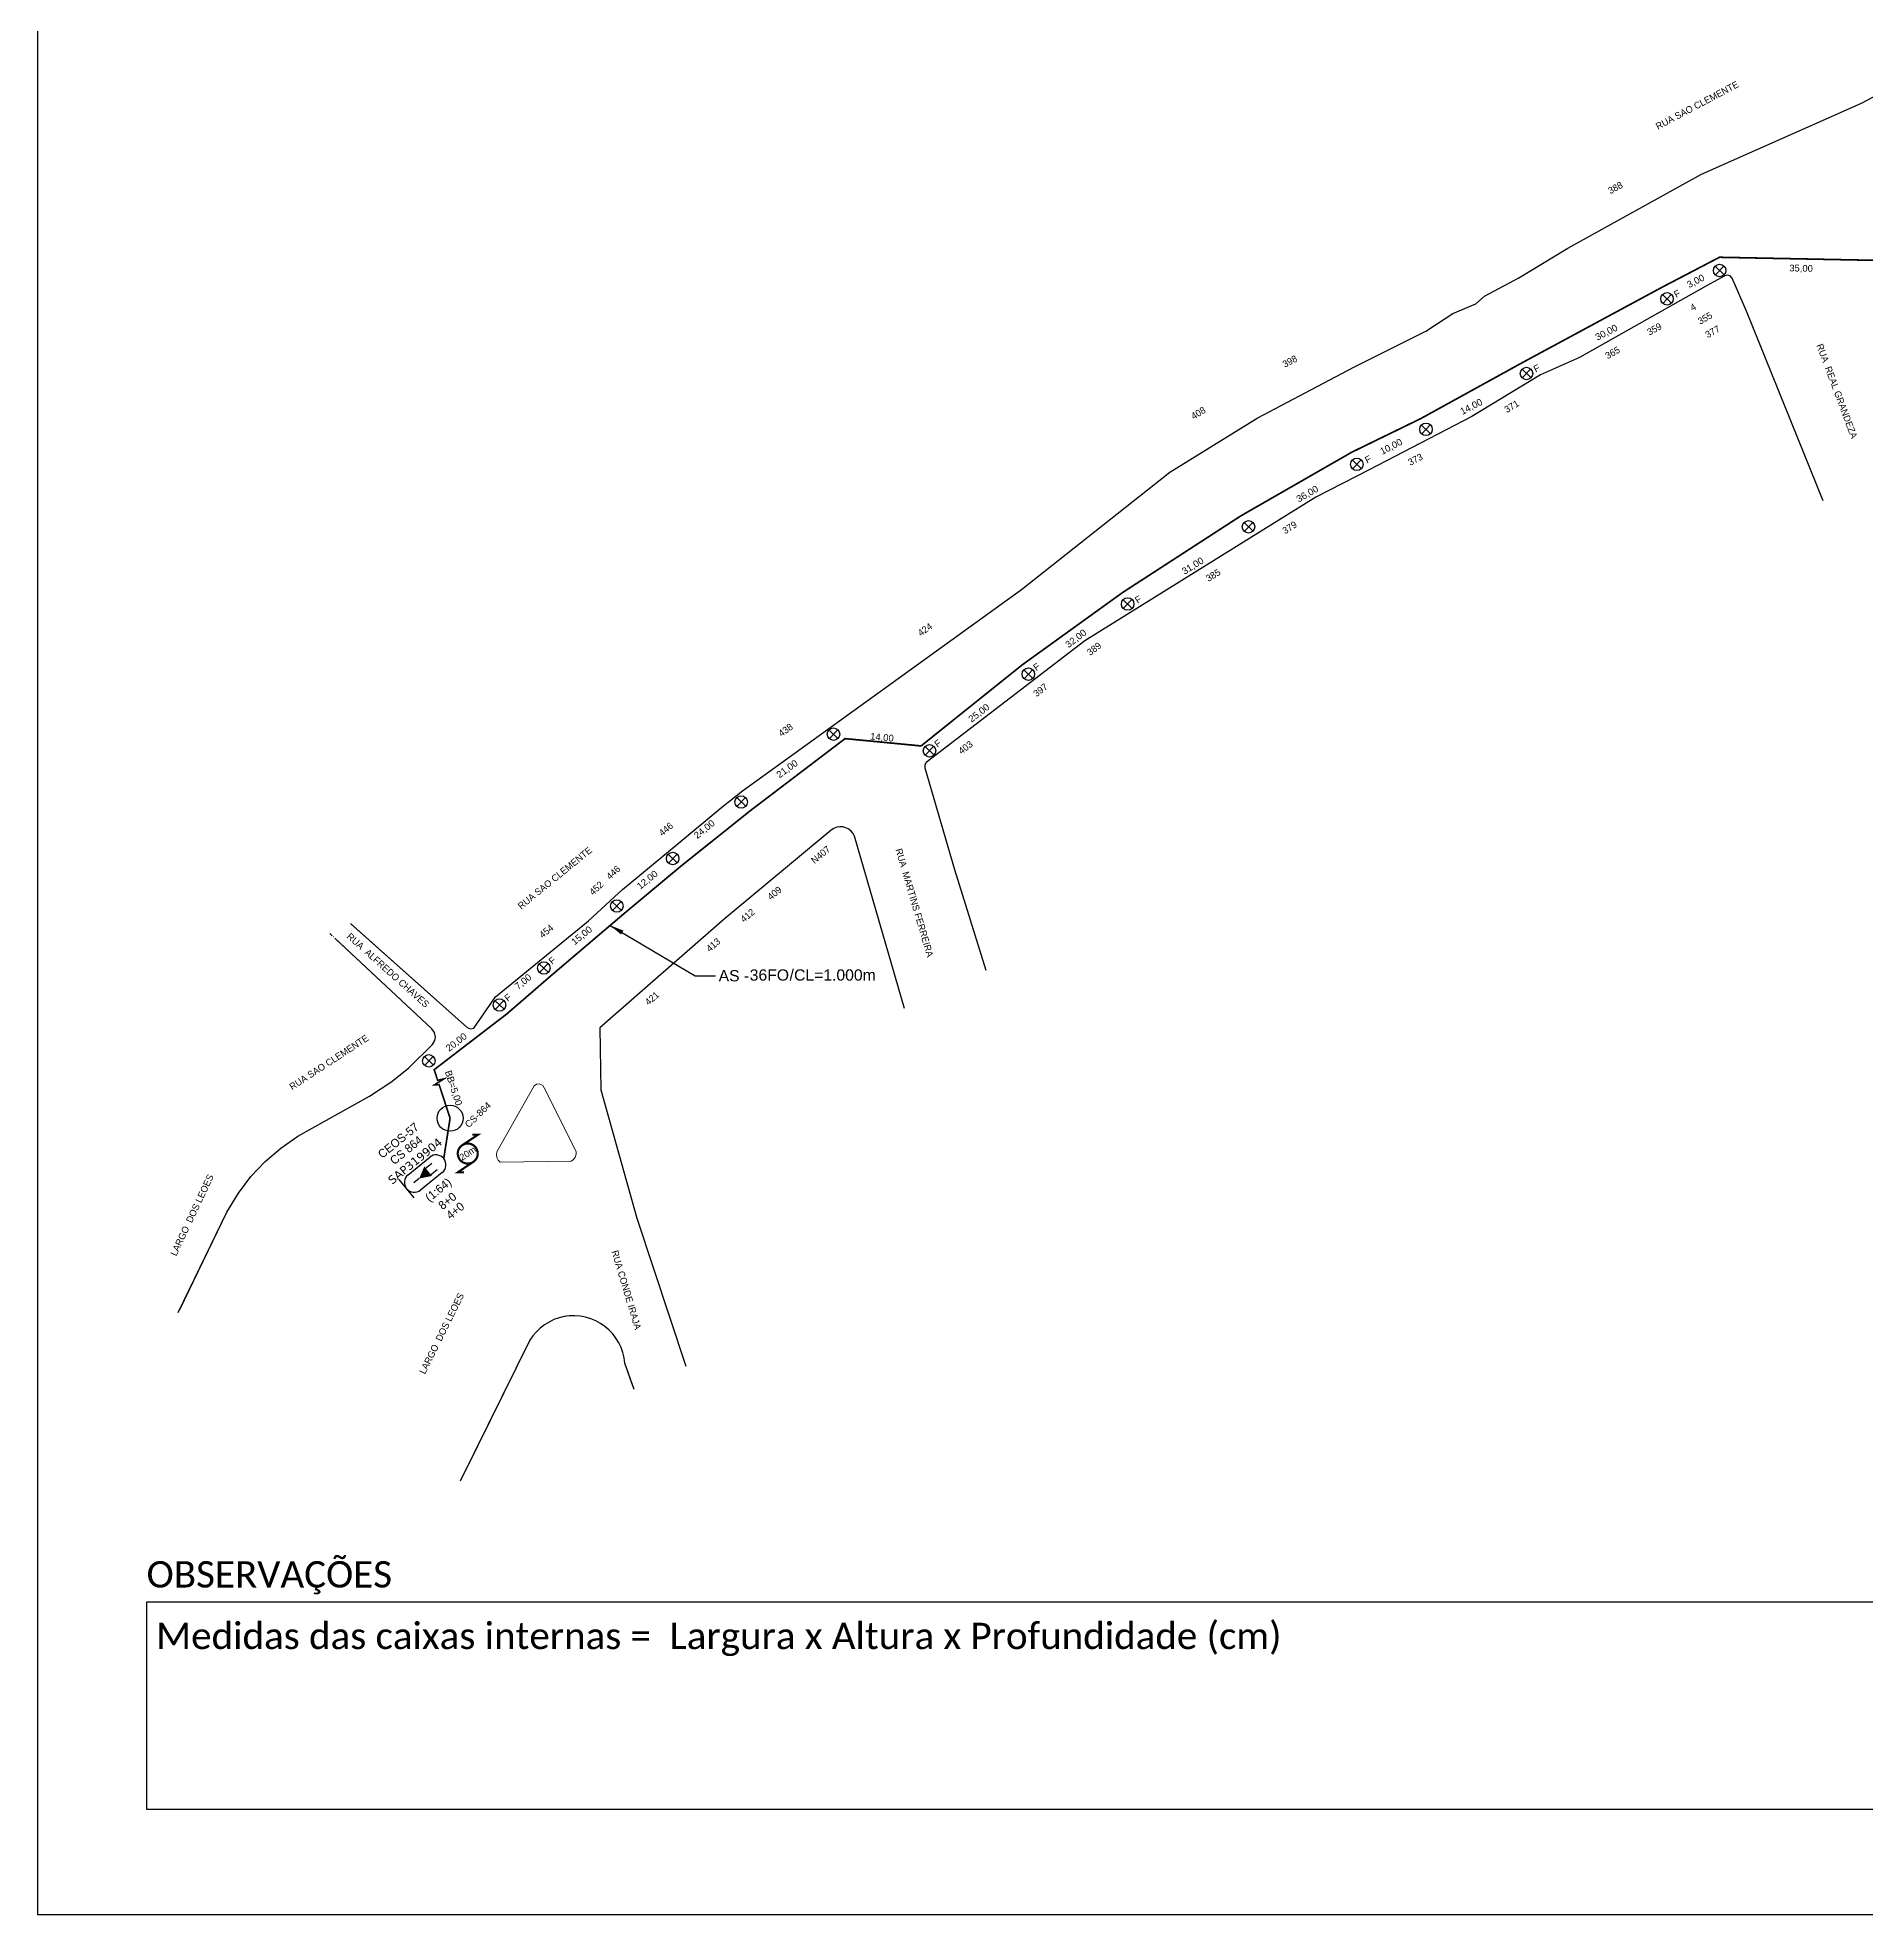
# Model space of a CAD drawing. Header units: inches. Extents: x 10034 to 13570, y 6075 to 9325.
# Drawn here: x 10034.1 to 10359.4, y 8730.9 to 9064.7 of the extents above; entities that cross this region are included whole.
import ezdxf
from ezdxf.enums import TextEntityAlignment as Align

# ---------------------------------------------------------------- set-up
doc = ezdxf.new("R2010")
doc.units = ezdxf.units.IN
doc.header["$MEASUREMENT"] = 0
doc.linetypes.add('DASHED', pattern=[0.75, 0.5, -0.25])
for name, color, linetype in [('ALINHAMENTO PREDIAL', 120, 'Continuous'), ('CAIXAS SUB.', 7, 'Continuous'), ('CANTEIRO', 98, 'Continuous'), ('CEOS', 1, 'Continuous'), ('METRAGEM', 7, 'Continuous'), ('NOME LOGRADOURO', 252, 'Continuous'), ('NUMERAÇÃO', 7, 'Continuous')]:
    doc.layers.add(name, color=color, linetype=linetype)
doc.styles.add('ARIAL', font='arial.ttf')
doc.styles.add('siredit', font='verdana.ttf')
doc.styles.add('Style-font000', font='font000.shx')
doc.styles.add('WMF-Calibri0', font='CALIBRI.TTF')
doc.linetypes.add('FENCELINE1', pattern='A,0.25,-0.1,[133,ltypeshp.shx,S=0.1,R=0,X=-0.1,Y=0],-0.1,1', length=1.45)
doc.dimstyles.new('ISO-25', dxfattribs={"dimtxt": 2.5, "dimasz": 2.5, "dimexe": 1.25, "dimexo": 0.625, "dimtad": 1, "dimtxsty": 'Standard', "dimcen": 2.5, "dimadec": 0, "dimazin": 0, "dimtfac": 1, "dimtmove": 0, "dimatfit": 3, "dimfxl": 0, "dimarcsym": 0})

msp = doc.modelspace()

# ---------------------------------------------------------------- linework, layer by layer
msp.add_lwpolyline([(10034.08, 8730.9), (10872.65, 8730.9), (10872.65, 9324.9), (10034.08, 9324.9), (10034.08, 8730.9)])
at = {"color": 1, "linetype": 'FENCELINE1', "ltscale": 2, "const_width": 0.3}
for points in [[(10105, 8880.03), (10104.63, 8881.15), (10117.58, 8891.09), (10125.57, 8898), (10138.5, 8908.99), (10148.58, 8917.4), (10160.88, 8927.23), (10177.71, 8940.03), (10191.23, 8938.73), (10209.25, 8953.17), (10227.08, 8966.02), (10248.14, 8979.67), (10267.85, 8990.98), (10280.07, 8996.93), (10298.04, 9006.83), (10323, 9020.3), (10333.23, 9025.64), (10363.63, 9025.04)], [(10107.46, 8872.51), (10105.87, 8877.38)], [(10107.46, 8872.51), (10106.33, 8865.34)]]:
    msp.add_lwpolyline(points, dxfattribs=at)
at = {"color": 1}
for points in [[(10332.45, 9024.04), (10334.05, 9022.51)], [(10334.01, 9024.08), (10332.48, 9022.47)], [(10323.1, 9019.01), (10324.71, 9017.48)], [(10324.67, 9019.05), (10323.14, 9017.44)], [(10298.12, 9005.75), (10299.73, 9004.22)], [(10299.69, 9005.79), (10298.16, 9004.18)], [(10280.23, 8995.79), (10281.84, 8994.26)], [(10281.8, 8995.83), (10280.27, 8994.23)], [(10267.94, 8989.57), (10269.54, 8988.04)], [(10269.5, 8989.61), (10267.97, 8988.01)], [(10248.67, 8978.45), (10250.28, 8976.92)], [(10250.24, 8978.49), (10248.71, 8976.88)], [(10227.16, 8964.73), (10228.77, 8963.2)], [(10228.73, 8964.76), (10227.2, 8963.16)], [(10209.51, 8952.26), (10211.12, 8950.73)], [(10211.08, 8952.3), (10209.55, 8950.69)], [(10174.85, 8941.57), (10176.45, 8940.05)], [(10176.42, 8941.61), (10174.89, 8940.01)], [(10191.93, 8938.63), (10193.54, 8937.1)], [(10193.5, 8938.67), (10191.97, 8937.06)], [(10158.44, 8929.53), (10160.05, 8928)], [(10160.01, 8929.56), (10158.48, 8927.96)], [(10146.25, 8919.46), (10147.86, 8917.93)], [(10147.82, 8919.5), (10146.29, 8917.89)], [(10136.31, 8911.02), (10137.92, 8909.49)], [(10137.88, 8911.06), (10136.35, 8909.45)], [(10123.33, 8899.99), (10124.94, 8898.46)], [(10124.9, 8900.03), (10123.37, 8898.43)], [(10115.45, 8893.41), (10117.06, 8891.89)], [(10117.02, 8893.45), (10115.49, 8891.85)], [(10102.88, 8883.47), (10104.49, 8881.94)], [(10104.45, 8883.51), (10102.92, 8881.9)]]:
    msp.add_lwpolyline(points, dxfattribs=at)
at = {"color": 5, "const_width": 0.285}
msp.add_lwpolyline([(10105.87, 8877.38), (10105.5, 8878.49), (10104.67, 8878.45), (10106.36, 8879.51), (10105.25, 8879.27), (10105, 8880.03)], dxfattribs=at)
at = {"color": 1, "const_width": 0.377, "elevation": 0.38}
msp.add_lwpolyline([(10109.61, 8867.71), (10112.41, 8869.58), (10111.41, 8869.59)], dxfattribs=at)
at = {"color": 1, "const_width": 0.377}
msp.add_lwpolyline([(10109.61, 8867.71, 1.000012), (10111.59, 8864.75, 0.999978)], format="xyb", close=True, dxfattribs=at)
msp.add_lwpolyline([(10111.59, 8864.75), (10108.81, 8862.89), (10109.93, 8862.91)], dxfattribs=at)
at = {"color": 0}
msp.add_lwpolyline([(10053.51, 8786.53), (10487.58, 8786.53), (10487.58, 8749.55), (10053.51, 8749.55)], close=True, dxfattribs=at)
at = {"color": 1}
for centre in [(10333.25, 9023.28), (10323.91, 9018.25), (10298.92, 9004.98), (10281.04, 8995.03), (10268.74, 8988.81), (10249.47, 8977.69), (10227.97, 8963.96), (10210.31, 8951.49), (10175.65, 8940.81), (10192.74, 8937.86), (10159.24, 8928.76), (10147.05, 8918.7), (10137.11, 8910.25), (10124.14, 8899.23), (10116.26, 8892.65), (10103.68, 8882.71)]:
    msp.add_circle(centre, 1.11, dxfattribs=at)
at = {"layer": 'ALINHAMENTO PREDIAL'}
for points in [[(10089.76, 8907.17), (10110.5, 8888.63), (10111.07, 8888.4), (10111.67, 8888.55), (10115.53, 8894.09), (10132.1, 8907.6), (10137.42, 8912.52), (10138.14, 8913.18), (10147.66, 8921.08), (10155.77, 8927.81), (10159.44, 8930.73), (10209.08, 8966.53), (10235.48, 8987.44), (10250.99, 8997.05), (10268.18, 9006.11), (10281.01, 9012.52), (10285.79, 9015.65), (10289.88, 9017.33), (10291.41, 9018.71), (10297.52, 9022), (10306.24, 9027.26), (10330.05, 9040.4), (10358.52, 9053.06), (10369.28, 9058.78)], [(10089.89, 8907.05), (10110.5, 8888.63), (10111.07, 8888.4), (10111.67, 8888.55), (10115.53, 8894.09), (10132.1, 8907.6), (10137.42, 8912.52), (10138.14, 8913.18), (10147.66, 8921.08), (10155.77, 8927.81), (10159.44, 8930.73), (10209.08, 8966.53), (10235.48, 8987.44), (10250.99, 8997.05), (10268.18, 9006.11), (10281.01, 9012.52), (10285.79, 9015.65), (10289.88, 9017.33), (10291.41, 9018.71), (10297.52, 9022), (10306.24, 9027.26), (10330.05, 9040.4), (10358.52, 9053.06), (10369.28, 9058.78)], [(10089.89, 8907.05), (10110.5, 8888.63), (10111.07, 8888.4), (10111.67, 8888.55), (10115.53, 8894.09), (10132.1, 8907.6), (10137.42, 8912.52), (10138.14, 8913.18), (10147.66, 8921.08), (10155.77, 8927.81), (10159.44, 8930.73), (10209.08, 8966.53), (10235.48, 8987.44), (10250.99, 8997.05), (10268.18, 9006.11), (10281.01, 9012.52), (10285.79, 9015.65), (10289.88, 9017.33), (10291.41, 9018.71), (10297.52, 9022), (10306.24, 9027.26), (10330.05, 9040.4), (10358.52, 9053.06), (10369.28, 9058.78)], [(10351.65, 8982.32), (10338.04, 9016.05), (10335.51, 9021.94), (10335.15, 9022.31), (10334.66, 9022.45), (10334.17, 9022.33), (10330.92, 9020.58), (10308.36, 9007.83), (10301.4, 9004.75), (10289.16, 8997.32), (10270.95, 8987.85), (10261.43, 8982.99), (10220.34, 8957.42), (10192.14, 8935.8), (10191.88, 8935.36), (10191.89, 8934.81), (10197.18, 8916.75), (10202.72, 8898.85)], [(10188.29, 8892.02), (10179.41, 8922.67), (10179.16, 8923.17), (10178.8, 8923.59), (10178.37, 8923.94), (10177.87, 8924.19), (10177.33, 8924.33), (10176.78, 8924.35), (10176.23, 8924.26), (10175.71, 8924.06), (10175.25, 8923.75), (10156.2, 8907.9), (10134.1, 8888.62), (10134.28, 8877.58), (10140.69, 8854.74), (10149.41, 8828.41)], [(10188.29, 8892.02), (10179.41, 8922.67), (10179.16, 8923.17), (10178.8, 8923.59), (10178.37, 8923.94), (10177.87, 8924.19), (10177.33, 8924.33), (10176.78, 8924.35), (10176.23, 8924.26), (10175.71, 8924.06), (10175.25, 8923.75), (10156.2, 8907.9), (10134.1, 8888.62), (10134.28, 8877.58), (10140.69, 8854.74), (10149.41, 8828.41)], [(10059.12, 8837.96), (10067.74, 8855.79), (10069.8, 8859.2), (10072.03, 8862.13), (10074.56, 8864.8), (10077.36, 8867.2), (10080.39, 8869.3), (10093.1, 8876.43), (10097.08, 8879.04), (10100.1, 8881.5), (10104.32, 8885.6), (10104.75, 8886.31), (10104.86, 8886.93), (10104.7, 8887.74), (10104.22, 8888.42), (10086.96, 8904.54)], [(10059.35, 8838.44), (10067.74, 8855.79), (10069.8, 8859.2), (10072.03, 8862.13), (10074.56, 8864.8), (10077.36, 8867.2), (10080.39, 8869.3), (10093.1, 8876.43), (10097.08, 8879.04), (10100.1, 8881.5), (10104.32, 8885.6), (10104.75, 8886.31), (10104.86, 8886.93), (10104.7, 8887.74), (10104.22, 8888.42), (10087.15, 8904.36)], [(10059.38, 8838.51), (10067.74, 8855.79), (10069.8, 8859.2), (10072.03, 8862.13), (10074.56, 8864.8), (10077.36, 8867.2), (10080.39, 8869.3), (10093.1, 8876.43), (10097.08, 8879.04), (10100.1, 8881.5), (10104.32, 8885.6), (10104.75, 8886.31), (10104.86, 8886.93), (10104.7, 8887.74), (10104.22, 8888.42), (10087.15, 8904.36)], [(10086.49, 8904.98), (10086.08, 8905.36)], [(10086.7, 8904.78), (10086.69, 8904.79)], [(10139.87, 8825.19), (10138.54, 8828.95), (10138.42, 8829.9), (10138.19, 8830.83), (10137.87, 8831.73), (10137.46, 8832.59), (10136.96, 8833.41), (10136.38, 8834.17), (10135.72, 8834.86), (10135, 8835.49), (10134.21, 8836.03), (10133.37, 8836.48), (10132.49, 8836.85), (10131.57, 8837.12), (10130.63, 8837.3), (10129.67, 8837.37), (10128.72, 8837.35), (10127.77, 8837.23), (10126.84, 8837), (10125.94, 8836.69), (10125.07, 8836.27), (10124.26, 8835.77), (10123.5, 8835.19), (10122.8, 8834.53), (10122.18, 8833.81), (10121.64, 8833.02), (10109.25, 8807.95)], [(10140.19, 8824.28), (10138.54, 8828.95), (10138.42, 8829.9), (10138.19, 8830.83), (10137.87, 8831.73), (10137.46, 8832.59), (10136.96, 8833.41), (10136.38, 8834.17), (10135.72, 8834.86), (10135, 8835.49), (10134.21, 8836.03), (10133.37, 8836.48), (10132.49, 8836.85), (10131.57, 8837.12), (10130.63, 8837.3), (10129.67, 8837.37), (10128.72, 8837.35), (10127.77, 8837.23), (10126.84, 8837), (10125.94, 8836.69), (10125.07, 8836.27), (10124.26, 8835.77), (10123.5, 8835.19), (10122.8, 8834.53), (10122.18, 8833.81), (10121.64, 8833.02), (10110.01, 8809.49)]]:
    msp.add_lwpolyline(points, dxfattribs=at)
at = {"layer": 'CAIXAS SUB.', "color": 5}
msp.add_circle((10107.46, 8872.51), 2.31, dxfattribs=at)
at = {"layer": 'CANTEIRO', "lineweight": 20}
msp.add_lwpolyline([(10123.29, 8878.64), (10122.84, 8878.58), (10122.39, 8878.27), (10115.78, 8866.54), (10115.69, 8866.04), (10115.76, 8865.54), (10115.99, 8865.08), (10116.34, 8864.71), (10129, 8864.88), (10129.42, 8865.19), (10129.72, 8865.61), (10129.87, 8866.1), (10129.87, 8866.62), (10124.21, 8877.94), (10123.94, 8878.31), (10123.29, 8878.64)], dxfattribs=at)
msp.add_lwpolyline([(10123.29, 8878.64), (10122.84, 8878.58), (10122.39, 8878.27), (10115.78, 8866.54), (10115.69, 8866.04), (10115.76, 8865.54), (10115.99, 8865.08), (10116.34, 8864.71), (10129, 8864.88), (10129.42, 8865.19), (10129.72, 8865.61), (10129.87, 8866.1), (10129.87, 8866.62), (10124.21, 8877.94), (10123.94, 8878.31), (10123.29, 8878.64)], dxfattribs=at)
at = {"layer": 'CEOS', "color": 5}
for p, q in [((10099.99, 8862.47), (10103.84, 8865.6)), ((10106.07, 8862.85), (10102.22, 8859.72))]:
    msp.add_line(p, q, dxfattribs=at)
msp.add_lwpolyline([(10101.97, 8861.8, 0, 2.18, 0), (10103.56, 8863.09, 2.18, 2.18, 0)], format="xyseb", dxfattribs=at)
for points in [[(10103.05, 8863.58), (10104.22, 8864.52)], [(10103.97, 8862.43), (10105.14, 8863.38)], [(10101.07, 8858.33), (10098.39, 8861.64)], [(10101.97, 8861.8), (10101.04, 8861.05)]]:
    msp.add_lwpolyline(points, dxfattribs=at)
for centre, start, end in [((10104.96, 8864.22), 309.0226, 129.0226), ((10101.1, 8861.1), 129.0226, 309.0226)]:
    msp.add_arc(centre, 1.77, start, end, dxfattribs=at)

# ---------------------------------------------------------------- texts
at = {"color": 1, "style": 'ARIAL'}
for s, height, rotation, p in [('F', 1.2, 27.4866, (10325.52, 9018.39)), ('F', 1.2, 27.4866, (10300.54, 9005.12)), ('F', 1.2, 27.4866, (10270.55, 8988.93)), ('F', 1.2, 31.8919, (10229.73, 8964)), ('F', 1.2, 35.7989, (10211.71, 8952.02)), ('F', 1.2, 35.7989, (10194.13, 8938.39)), ('F', 1.2, 39.1913, (10125.61, 8899.77)), ('F', 1.2, 39.1913, (10117.73, 8893.19)), ('20m', 1.162, 33.7698, (10109.61, 8864.93))]:
    msp.add_text(s, height=height, rotation=rotation, dxfattribs=at).set_placement(p)
at = {"linetype": 'DASHED', "ltscale": 2, "style": 'ARIAL'}
for s, p in [('AS -', (10157.94, 8897.86)), ('36FO', (10164.25, 8897.99)), ('/', (10168.22, 8897.99)), ('CL=1.000m', (10175.9, 8897.99))]:
    msp.add_text(s, height=2, dxfattribs=at).set_placement(p, align=Align.MIDDLE_CENTER)
at = {"style": 'WMF-Calibri0'}
msp.add_text('OBSERVAÇÕES', height=4.68, dxfattribs=at).set_placement((10053.48, 8789.05))
at = {"insert": (10055.17, 8782.78), "char_height": 4.68, "width": 432.4037, "attachment_point": 1, "style": 'WMF-Calibri0'}
msp.add_mtext('Medidas das caixas internas =  Largura x Altura x Profundidade (cm)', dxfattribs=at)
at = {"layer": 'CAIXAS SUB.', "color": 5, "style": 'ARIAL'}
msp.add_text('CS-864', height=1.2, rotation=44.1737, dxfattribs=at).set_placement((10110.78, 8870.72))
at = {"layer": 'CEOS', "color": 5}
for s, height, style, p in [('CEOS-57', 1.499, 'Style-font000', (10098.25, 8868.56)), ('SAP319904', 1.478, 'siredit', (10101.22, 8864.9)), ('CS 864', 1.499, 'Style-font000', (10099.65, 8866.83))]:
    msp.add_text(s, height=height, rotation=39.0226, dxfattribs=dict(at, style=style)).set_placement(p, align=Align.MIDDLE_CENTER)
at = {"layer": 'CEOS', "color": 5, "style": 'Style-font000'}
for s, p in [('(1:64)', (10104.88, 8860.38)), ('8+0', (10106.5, 8858.38)), ('4+0', (10107.9, 8856.65))]:
    msp.add_text(s, height=1.499, rotation=39.0226, dxfattribs=at).set_placement(p, align=Align.TOP_CENTER)
at = {"layer": 'METRAGEM', "color": 3, "style": 'ARIAL'}
for s, rotation, p in [('35,00', 358.8708, (10345.64, 9023.14)), ('3,00', 27.4866, (10327.82, 9020.13)), ('30,00', 27.4866, (10311.53, 9010.8)), ('14,00', 27.4866, (10287.5, 8997.59)), ('10,00', 27.4866, (10273.24, 8990.49)), ('36,00', 30.0828, (10258.41, 8982)), ('31,00', 31.8919, (10238.08, 8969.15)), ('32,00', 37.4762, (10217.45, 8956.09)), ('25,00', 37.4762, (10200.21, 8942.85)), ('14,00', 354.5201, (10182.13, 8939.88)), ('21,00', 35.7989, (10166.05, 8932.95)), ('24,00', 39.1913, (10151.43, 8922.13)), ('12,00', 39.1913, (10141.29, 8913.12)), ('15,00', 39.1913, (10129.61, 8903.24)), ('7,00', 39.1913, (10119.56, 8895.32)), ('20,00', 37.491, (10107.26, 8884.3)), ('BB=5,00', 288.0994, (10106.52, 8880.79))]:
    msp.add_text(s, height=1.2, rotation=rotation, dxfattribs=at).set_placement(p)
at = {"layer": 'NOME LOGRADOURO'}
for s, rotation, p in [('RUA SAO CLEMENTE', 27.9981, (10322.3, 9048.3)), ('RUA  REAL GRANDEZA', 290.4539, (10350.45, 9009.98)), ('RUA SAO CLEMENTE', 39.1913, (10120.11, 8909.59)), ('RUA  MARTINS FERREIRA', 286.4101, (10186.65, 8920.29)), ('RUA  ALFREDO CHAVES', 318.223, (10088.97, 8904.68)), ('RUA SAO CLEMENTE', 33.2559, (10079.38, 8877.46)), ('LARGO  DOS LEOES', 64.8337, (10058.75, 8847.9)), ('RUA CONDE IRAJA', 286.6554, (10136.15, 8848.81)), ('RUA CONDE IRAJA', 286.6554, (10136.15, 8848.81)), ('LARGO  DOS LEOES', 63.7069, (10103, 8826.89))]:
    msp.add_text(s, height=1.2, rotation=rotation, dxfattribs=at).set_placement(p)
at = {"layer": 'NUMERAÇÃO'}
for s, rotation, p in [('388', 28.9076, (10313.83, 9036.83)), ('4', 29.4883, (10328.44, 9016.02)), ('359', 29.4883, (10320.78, 9011.69)), ('355', 29.4883, (10329.79, 9013.63)), ('377', 29.4883, (10331.14, 9011.23)), ('398', 27.8056, (10255.92, 9005.97)), ('365', 29.4883, (10313.34, 9007.49)), ('371', 31.2748, (10295.43, 8997.91)), ('408', 31.7985, (10239.72, 8996.72)), ('373', 27.5005, (10278.23, 8988.53)), ('379', 31.908, (10255.96, 8976.35)), ('385', 31.908, (10242.35, 8967.88)), ('385', 31.908, (10242.35, 8967.88)), ('424', 35.8195, (10191.19, 8958.17)), ('389', 37.4956, (10221.31, 8954.7)), ('397', 37.4956, (10211.76, 8947.38)), ('438', 35.8195, (10166.4, 8940.29)), ('403', 37.4956, (10198.44, 8937.17)), ('446', 39.7156, (10145.2, 8922.61)), ('446', 39.7156, (10145.2, 8922.61)), ('N407', 39.7813, (10172.27, 8917.7)), ('446', 42.7547, (10135.91, 8914.87)), ('446', 42.7547, (10135.91, 8914.87)), ('452', 42.7547, (10132.89, 8912.08)), ('452', 42.7547, (10132.89, 8912.08)), ('409', 39.7813, (10164.52, 8911.24)), ('409', 39.7813, (10164.52, 8911.24)), ('412', 39.7813, (10159.73, 8907.26)), ('412', 39.7813, (10159.73, 8907.26)), ('454', 39.2112, (10123.91, 8904.47)), ('454', 39.2112, (10123.91, 8904.47)), ('413', 41.135, (10153.65, 8902.02)), ('413', 41.135, (10153.65, 8902.02)), ('421', 41.135, (10142.75, 8892.51)), ('421', 41.135, (10142.75, 8892.51))]:
    msp.add_text(s, height=1.2, rotation=rotation, dxfattribs=at).set_placement(p)

# ---------------------------------------------------------------- leaders
at = {"ltscale": 10}
msp.add_leader([(10135.93, 8906.81), (10151.04, 8897.85), (10154.69, 8897.85)], dimstyle='ISO-25', override={"dimgap": 0.625, "dimtad": 0}, dxfattribs=at)

doc.saveas('drawing.dxf')
